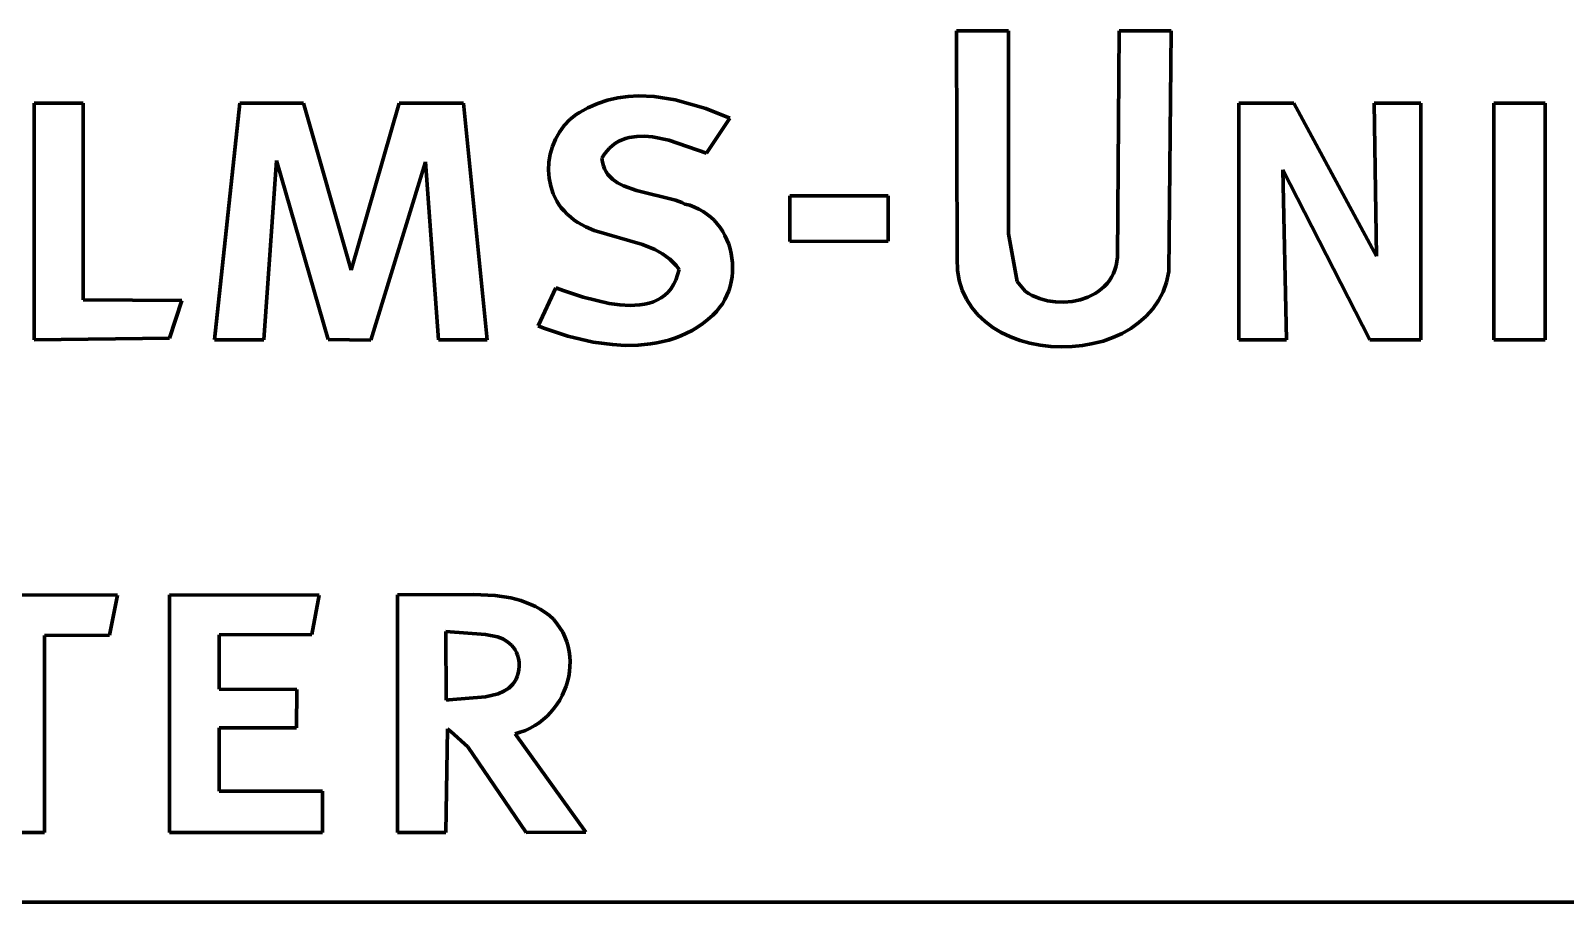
# Model space of a CAD drawing. Header units: millimetres. Extents: x 0 to 11.1, y 0 to 2.5.
# Drawn here: x 7.397 to 9.084, y 0 to 0.958 of the extents above; entities that cross this region are included whole.
import ezdxf

# ---------------------------------------------------------------- set-up
doc = ezdxf.new("R2010")
doc.units = ezdxf.units.MM
doc.layers.add('color#403f3bff', color=7, linetype='CONTINUOUS', lineweight=100)
doc.layers.add('color#ffffffff', color=7, linetype='CONTINUOUS', lineweight=100)

msp = doc.modelspace()

# ---------------------------------------------------------------- linework, layer by layer
at = {"layer": 'color#403f3bff'}
for p, q in [((8.4142, 0.9583), (8.4715, 0.9584)), ((8.415, 0.7075), (8.4142, 0.9583)), ((8.4715, 0.9584), (8.4716, 0.7349)), ((8.5912, 0.7094), (8.5932, 0.9584)), ((8.5932, 0.9584), (8.6504, 0.9583)), ((8.6504, 0.9583), (8.6477, 0.6935)), ((7.4003, 0.8787), (7.4544, 0.8788)), ((7.4003, 0.6186), (7.4003, 0.8787)), ((7.4544, 0.8788), (7.4544, 0.6623)), ((7.5987, 0.6185), (7.6263, 0.8788)), ((7.6263, 0.8788), (7.6966, 0.8787)), ((7.6966, 0.8787), (7.7487, 0.6952)), ((7.7487, 0.6952), (7.8015, 0.8788)), ((7.8015, 0.8788), (7.8724, 0.8789)), ((7.8724, 0.8789), (7.8984, 0.6185)), ((8.0092, 0.8737), (8.0199, 0.8784)), ((8.0199, 0.8784), (8.0308, 0.8821)), ((8.0308, 0.8821), (8.042, 0.8846)), ((8.042, 0.8846), (8.0533, 0.8862)), ((8.0533, 0.8862), (8.0647, 0.8868)), ((8.0647, 0.8868), (8.0819, 0.8861)), ((8.0819, 0.8861), (8.1049, 0.8825)), ((8.1049, 0.8825), (8.1386, 0.8729)), ((8.7247, 0.8789), (8.785, 0.8787)), ((8.7247, 0.6184), (8.7247, 0.8789)), ((8.785, 0.8787), (8.8761, 0.7105)), ((8.8733, 0.8787), (8.9249, 0.8789)), ((8.8761, 0.7105), (8.8733, 0.8787)), ((8.9249, 0.8789), (8.9248, 0.6185)), ((9.005, 0.6184), (9.005, 0.8788)), ((9.005, 0.8788), (9.0613, 0.8787)), ((9.0613, 0.8787), (9.0613, 0.6186)), ((7.9832, 0.8541), (7.9893, 0.8606)), ((7.9893, 0.8606), (7.9962, 0.8662)), ((7.9962, 0.8662), (8, 0.8686)), ((8, 0.8686), (8.0039, 0.8708)), ((8.0039, 0.8708), (8.0092, 0.8737)), ((8.1386, 0.8729), (8.1653, 0.8621)), ((8.1653, 0.8621), (8.1396, 0.8238)), ((7.9736, 0.8392), (7.978, 0.847)), ((7.978, 0.847), (7.9832, 0.8541)), ((7.9678, 0.8225), (7.9702, 0.831)), ((7.9702, 0.831), (7.9736, 0.8392)), ((8.0329, 0.8293), (8.0298, 0.826)), ((8.0361, 0.8322), (8.0329, 0.8293)), ((8.0395, 0.8347), (8.0361, 0.8322)), ((8.043, 0.8368), (8.0395, 0.8347)), ((8.0467, 0.8385), (8.043, 0.8368)), ((8.0506, 0.8399), (8.0467, 0.8385)), ((8.0545, 0.841), (8.0506, 0.8399)), ((8.0628, 0.8422), (8.0545, 0.841)), ((8.0713, 0.8424), (8.0628, 0.8422)), ((8.0801, 0.8417), (8.0713, 0.8424)), ((8.0979, 0.8381), (8.0801, 0.8417)), ((8.1396, 0.8238), (8.0979, 0.8381)), ((7.6666, 0.8157), (7.6529, 0.6185)), ((7.7234, 0.6187), (7.6666, 0.8157)), ((7.8306, 0.8144), (7.7705, 0.6183)), ((7.8447, 0.6186), (7.8306, 0.8144)), ((7.9659, 0.8049), (7.9663, 0.8137)), ((7.9663, 0.8137), (7.9678, 0.8225)), ((8.0269, 0.8223), (8.0243, 0.8181)), ((8.0243, 0.8181), (8.025, 0.8139)), ((8.025, 0.8139), (8.0261, 0.81)), ((8.0261, 0.81), (8.0275, 0.8065)), ((8.0298, 0.826), (8.0269, 0.8223)), ((7.9665, 0.7961), (7.9659, 0.8049)), ((7.9682, 0.7875), (7.9665, 0.7961)), ((8.0275, 0.8065), (8.0292, 0.8032)), ((8.0292, 0.8032), (8.0312, 0.8003)), ((8.0312, 0.8003), (8.0335, 0.7976)), ((8.0335, 0.7976), (8.036, 0.7952)), ((8.036, 0.7952), (8.0416, 0.7911)), ((8.8686, 0.6185), (8.7732, 0.8053)), ((8.7732, 0.8053), (8.7772, 0.6186)), ((7.971, 0.7791), (7.9682, 0.7875)), ((7.9749, 0.7711), (7.971, 0.7791)), ((8.0416, 0.7911), (8.0481, 0.7877)), ((8.0481, 0.7877), (8.0626, 0.7827)), ((8.0626, 0.7827), (8.1055, 0.7722)), ((8.2311, 0.7768), (8.3392, 0.7769)), ((8.2312, 0.7267), (8.2311, 0.7768)), ((8.3392, 0.7769), (8.3391, 0.7269)), ((7.9773, 0.7673), (7.9749, 0.7711)), ((7.9799, 0.7637), (7.9773, 0.7673)), ((7.9829, 0.7602), (7.9799, 0.7637)), ((7.9864, 0.7565), (7.9829, 0.7602)), ((8.1055, 0.7722), (8.1123, 0.7694)), ((8.1123, 0.7694), (8.1155, 0.7678)), ((8.1155, 0.7678), (8.121, 0.7664)), ((8.121, 0.7664), (8.1262, 0.7645)), ((8.1262, 0.7645), (8.1311, 0.7623)), ((8.1311, 0.7623), (8.1357, 0.7597)), ((8.1357, 0.7597), (8.14, 0.7568)), ((7.9902, 0.7532), (7.9864, 0.7565)), ((7.9941, 0.7501), (7.9902, 0.7532)), ((7.9982, 0.7474), (7.9941, 0.7501)), ((8.0068, 0.7427), (7.9982, 0.7474)), ((8.0159, 0.7388), (8.0068, 0.7427)), ((8.14, 0.7568), (8.1441, 0.7535)), ((8.1441, 0.7535), (8.1478, 0.7499)), ((8.1478, 0.7499), (8.1513, 0.7461)), ((8.1513, 0.7461), (8.1544, 0.742)), ((8.069, 0.7232), (8.0159, 0.7388)), ((8.1544, 0.742), (8.1573, 0.7377)), ((8.1573, 0.7377), (8.1598, 0.7332)), ((8.1598, 0.7332), (8.162, 0.7285)), ((8.162, 0.7285), (8.1639, 0.7236)), ((8.3391, 0.7269), (8.2312, 0.7267)), ((8.4716, 0.7349), (8.4809, 0.6828)), ((8.0826, 0.7177), (8.069, 0.7232)), ((8.0911, 0.7129), (8.0826, 0.7177)), ((8.0951, 0.7102), (8.0911, 0.7129)), ((8.099, 0.7071), (8.0951, 0.7102)), ((8.1639, 0.7236), (8.1654, 0.7187)), ((8.1654, 0.7187), (8.1666, 0.7136)), ((8.1666, 0.7136), (8.1675, 0.7084)), ((8.5907, 0.7045), (8.5912, 0.7094)), ((8.1026, 0.7038), (8.099, 0.7071)), ((8.106, 0.7001), (8.1026, 0.7038)), ((8.1093, 0.696), (8.106, 0.7001)), ((8.1077, 0.6898), (8.1093, 0.696)), ((8.1675, 0.7084), (8.168, 0.7032)), ((8.1681, 0.6928), (8.1676, 0.6876)), ((8.168, 0.7032), (8.1682, 0.698)), ((8.1682, 0.698), (8.1681, 0.6928)), ((8.4155, 0.6952), (8.415, 0.7075)), ((8.4174, 0.6837), (8.4155, 0.6952)), ((8.5868, 0.6913), (8.5885, 0.6955)), ((8.5885, 0.6955), (8.5898, 0.6999)), ((8.5898, 0.6999), (8.5907, 0.7045)), ((8.6477, 0.6935), (8.6452, 0.682)), ((7.9544, 0.6338), (7.9738, 0.6757)), ((7.9738, 0.6757), (7.983, 0.6723)), ((8.1005, 0.6748), (8.1033, 0.6792)), ((8.1033, 0.6792), (8.1057, 0.6842)), ((8.1057, 0.6842), (8.1077, 0.6898)), ((8.1655, 0.6773), (8.1639, 0.6724)), ((8.1667, 0.6824), (8.1655, 0.6773)), ((8.1676, 0.6876), (8.1667, 0.6824)), ((8.4207, 0.673), (8.4174, 0.6837)), ((8.4809, 0.6828), (8.4899, 0.6719)), ((8.5736, 0.6744), (8.5768, 0.6773)), ((8.5768, 0.6773), (8.5798, 0.6804)), ((8.5798, 0.6804), (8.5825, 0.6838)), ((8.5825, 0.6838), (8.5848, 0.6875)), ((8.5848, 0.6875), (8.5868, 0.6913)), ((8.6452, 0.682), (8.6414, 0.6713)), ((7.4544, 0.6623), (7.5627, 0.6616)), ((7.5627, 0.6616), (7.5491, 0.6202)), ((7.983, 0.6723), (8.0039, 0.6654)), ((8.0039, 0.6654), (8.0325, 0.6585)), ((8.0325, 0.6585), (8.0441, 0.657)), ((8.0713, 0.6577), (8.0763, 0.6588)), ((8.0763, 0.6588), (8.0811, 0.6604)), ((8.0811, 0.6604), (8.0855, 0.6623)), ((8.0855, 0.6623), (8.0898, 0.6647)), ((8.0898, 0.6647), (8.0937, 0.6676)), ((8.0937, 0.6676), (8.0972, 0.6709)), ((8.0972, 0.6709), (8.1005, 0.6748)), ((8.1569, 0.6582), (8.1539, 0.6539)), ((8.1596, 0.6628), (8.1569, 0.6582)), ((8.162, 0.6675), (8.1596, 0.6628)), ((8.1639, 0.6724), (8.162, 0.6675)), ((8.4253, 0.6632), (8.4207, 0.673)), ((8.4311, 0.6542), (8.4253, 0.6632)), ((8.4899, 0.6719), (8.4935, 0.6695)), ((8.4935, 0.6695), (8.4974, 0.6674)), ((8.4974, 0.6674), (8.5055, 0.6639)), ((8.5055, 0.6639), (8.5142, 0.6615)), ((8.5142, 0.6615), (8.5232, 0.6602)), ((8.5232, 0.6602), (8.5323, 0.6599)), ((8.5323, 0.6599), (8.5414, 0.6608)), ((8.5414, 0.6608), (8.5502, 0.6626)), ((8.5502, 0.6626), (8.5587, 0.6655)), ((8.5587, 0.6655), (8.5666, 0.6695)), ((8.5666, 0.6695), (8.5702, 0.6718)), ((8.5702, 0.6718), (8.5736, 0.6744)), ((8.6363, 0.6616), (8.6302, 0.6526)), ((8.6414, 0.6713), (8.6363, 0.6616)), ((8.0441, 0.657), (8.0554, 0.6563)), ((8.0554, 0.6563), (8.0608, 0.6565)), ((8.0608, 0.6565), (8.0662, 0.6569)), ((8.0662, 0.6569), (8.0713, 0.6577)), ((8.1465, 0.6458), (8.141, 0.641)), ((8.1504, 0.6497), (8.1465, 0.6458)), ((8.1539, 0.6539), (8.1504, 0.6497)), ((8.4379, 0.646), (8.4311, 0.6542)), ((8.4457, 0.6387), (8.4379, 0.646)), ((8.623, 0.6446), (8.6149, 0.6374)), ((8.6302, 0.6526), (8.623, 0.6446)), ((7.9607, 0.6313), (7.9544, 0.6338)), ((7.9872, 0.6226), (7.9607, 0.6313)), ((8.1174, 0.6257), (8.1111, 0.6229)), ((8.1236, 0.6289), (8.1174, 0.6257)), ((8.1296, 0.6325), (8.1236, 0.6289)), ((8.1354, 0.6366), (8.1296, 0.6325)), ((8.141, 0.641), (8.1354, 0.6366)), ((8.4543, 0.6322), (8.4457, 0.6387)), ((8.4636, 0.6266), (8.4543, 0.6322)), ((8.4736, 0.6218), (8.4636, 0.6266)), ((8.5964, 0.6256), (8.5861, 0.621)), ((8.606, 0.631), (8.5964, 0.6256)), ((8.6149, 0.6374), (8.606, 0.631)), ((7.5491, 0.6202), (7.4003, 0.6186)), ((7.6529, 0.6185), (7.5987, 0.6185)), ((7.7705, 0.6183), (7.7234, 0.6187)), ((7.8984, 0.6185), (7.8447, 0.6186)), ((8.0149, 0.6161), (7.9872, 0.6226)), ((8.0361, 0.6132), (8.0149, 0.6161)), ((8.0502, 0.6124), (8.0361, 0.6132)), ((8.0642, 0.6126), (8.0502, 0.6124)), ((8.078, 0.614), (8.0642, 0.6126)), ((8.0848, 0.6151), (8.078, 0.614)), ((8.0916, 0.6166), (8.0848, 0.6151)), ((8.0982, 0.6183), (8.0916, 0.6166)), ((8.1047, 0.6204), (8.0982, 0.6183)), ((8.1111, 0.6229), (8.1047, 0.6204)), ((8.4842, 0.6179), (8.4736, 0.6218)), ((8.4951, 0.6149), (8.4842, 0.6179)), ((8.5064, 0.6126), (8.4951, 0.6149)), ((8.518, 0.6113), (8.5064, 0.6126)), ((8.5296, 0.6107), (8.518, 0.6113)), ((8.5413, 0.6111), (8.5296, 0.6107)), ((8.5529, 0.6123), (8.5413, 0.6111)), ((8.5643, 0.6143), (8.5529, 0.6123)), ((8.5754, 0.6172), (8.5643, 0.6143)), ((8.5861, 0.621), (8.5754, 0.6172)), ((8.7772, 0.6186), (8.7247, 0.6184)), ((8.9248, 0.6185), (8.8686, 0.6185)), ((9.0613, 0.6186), (9.005, 0.6184)), ((7.2852, 0.338), (7.4921, 0.3379)), ((7.4921, 0.3379), (7.4831, 0.2936)), ((7.549, 0.338), (7.7137, 0.3379)), ((7.549, 0.0768), (7.549, 0.338)), ((7.7137, 0.3379), (7.7058, 0.2945)), ((7.7998, 0.338), (7.8832, 0.3386)), ((7.7998, 0.0769), (7.7998, 0.338)), ((7.8832, 0.3386), (7.907, 0.3374)), ((7.907, 0.3374), (7.9243, 0.3347)), ((7.9243, 0.3347), (7.9355, 0.3317)), ((7.9355, 0.3317), (7.9464, 0.3276)), ((7.9464, 0.3276), (7.9516, 0.3251)), ((7.9516, 0.3251), (7.9568, 0.3222)), ((7.9568, 0.3222), (7.9619, 0.3191)), ((7.9619, 0.3191), (7.9668, 0.3155)), ((7.9668, 0.3155), (7.9712, 0.3112)), ((7.9712, 0.3112), (7.975, 0.3066)), ((7.975, 0.3066), (7.9784, 0.3018)), ((7.4118, 0.2934), (7.4117, 0.0767)), ((7.4831, 0.2936), (7.4118, 0.2934)), ((7.7058, 0.2945), (7.6038, 0.2942)), ((7.6038, 0.2942), (7.6038, 0.2344)), ((7.8531, 0.2978), (7.8532, 0.2224)), ((7.8967, 0.2946), (7.8531, 0.2978)), ((7.9097, 0.2919), (7.8967, 0.2946)), ((7.9155, 0.2896), (7.9097, 0.2919)), ((7.9208, 0.2866), (7.9155, 0.2896)), ((7.9784, 0.3018), (7.9814, 0.2969)), ((7.9814, 0.2969), (7.9838, 0.2918)), ((7.9838, 0.2918), (7.9859, 0.2866)), ((7.9253, 0.2827), (7.9208, 0.2866)), ((7.9273, 0.2803), (7.9253, 0.2827)), ((7.929, 0.2777), (7.9273, 0.2803)), ((7.9305, 0.2748), (7.929, 0.2777)), ((7.9317, 0.2716), (7.9305, 0.2748)), ((7.9327, 0.2681), (7.9317, 0.2716)), ((7.9859, 0.2866), (7.9874, 0.2813)), ((7.9874, 0.2813), (7.9886, 0.2758)), ((7.9886, 0.2758), (7.9893, 0.2704)), ((7.9893, 0.2704), (7.9895, 0.2649)), ((7.9325, 0.2519), (7.9332, 0.2556)), ((7.9334, 0.2642), (7.9327, 0.2681)), ((7.9332, 0.2556), (7.9335, 0.2598)), ((7.9335, 0.2598), (7.9334, 0.2642)), ((7.9889, 0.2538), (7.988, 0.2484)), ((7.9894, 0.2593), (7.9889, 0.2538)), ((7.9895, 0.2649), (7.9894, 0.2593)), ((7.9221, 0.2355), (7.9245, 0.2375)), ((7.9245, 0.2375), (7.9267, 0.2398)), ((7.9267, 0.2398), (7.9286, 0.2424)), ((7.9286, 0.2424), (7.9302, 0.2453)), ((7.9302, 0.2453), (7.9315, 0.2484)), ((7.9315, 0.2484), (7.9325, 0.2519)), ((7.9851, 0.2376), (7.9831, 0.2324)), ((7.9868, 0.2429), (7.9851, 0.2376)), ((7.988, 0.2484), (7.9868, 0.2429)), ((7.6038, 0.2344), (7.689, 0.2341)), ((7.689, 0.2341), (7.6887, 0.1917)), ((7.8532, 0.2224), (7.8564, 0.2227)), ((7.8564, 0.2227), (7.8965, 0.226)), ((7.8965, 0.226), (7.9105, 0.2294)), ((7.9105, 0.2294), (7.9167, 0.232)), ((7.9167, 0.232), (7.9221, 0.2355)), ((7.9781, 0.2224), (7.9751, 0.2176)), ((7.9808, 0.2273), (7.9781, 0.2224)), ((7.9831, 0.2324), (7.9808, 0.2273)), ((7.9642, 0.2047), (7.96, 0.2009)), ((7.9681, 0.2088), (7.9642, 0.2047)), ((7.9718, 0.2131), (7.9681, 0.2088)), ((7.9751, 0.2176), (7.9718, 0.2131)), ((7.6887, 0.1917), (7.6037, 0.1917)), ((7.6037, 0.1917), (7.6039, 0.1223)), ((7.8546, 0.1909), (7.8528, 0.0769)), ((7.8586, 0.1878), (7.8546, 0.1909)), ((7.877, 0.171), (7.8586, 0.1878)), ((7.9348, 0.187), (7.9291, 0.1853)), ((7.9404, 0.189), (7.9348, 0.187)), ((7.9457, 0.1915), (7.9404, 0.189)), ((7.9507, 0.1943), (7.9457, 0.1915)), ((7.9555, 0.1974), (7.9507, 0.1943)), ((7.96, 0.2009), (7.9555, 0.1974)), ((7.9414, 0.0768), (7.877, 0.171)), ((7.9291, 0.1853), (8.0067, 0.077)), ((7.6039, 0.1223), (7.7173, 0.1224)), ((7.7173, 0.1224), (7.7173, 0.0769)), ((7.4117, 0.0767), (7.3571, 0.0769)), ((7.7173, 0.0769), (7.549, 0.0768)), ((7.8528, 0.0769), (7.7998, 0.0769)), ((8.0067, 0.077), (7.9414, 0.0768))]:
    msp.add_line(p, q, dxfattribs=at)
at = {"layer": 'color#ffffffff'}
for p, q in [((8.4715, 0.9584), (8.4142, 0.9583)), ((8.4142, 0.9583), (8.415, 0.7075)), ((8.4716, 0.7349), (8.4715, 0.9584)), ((8.5932, 0.9584), (8.5912, 0.7094)), ((8.6504, 0.9583), (8.5932, 0.9584)), ((8.6477, 0.6935), (8.6504, 0.9583)), ((7.4544, 0.8788), (7.4003, 0.8787)), ((7.4003, 0.8787), (7.4003, 0.6186)), ((7.4544, 0.6623), (7.4544, 0.8788)), ((7.6263, 0.8788), (7.5987, 0.6185)), ((7.6966, 0.8787), (7.6263, 0.8788)), ((7.7487, 0.6952), (7.6966, 0.8787)), ((7.8015, 0.8788), (7.7487, 0.6952)), ((7.8724, 0.8789), (7.8015, 0.8788)), ((7.8984, 0.6185), (7.8724, 0.8789)), ((8.0199, 0.8784), (8.0092, 0.8737)), ((8.0308, 0.8821), (8.0199, 0.8784)), ((8.042, 0.8846), (8.0308, 0.8821)), ((8.0533, 0.8862), (8.042, 0.8846)), ((8.0647, 0.8868), (8.0533, 0.8862)), ((8.0819, 0.8861), (8.0647, 0.8868)), ((8.1049, 0.8825), (8.0819, 0.8861)), ((8.1386, 0.8729), (8.1049, 0.8825)), ((8.7247, 0.8789), (8.7247, 0.6184)), ((8.785, 0.8787), (8.7247, 0.8789)), ((8.8761, 0.7105), (8.785, 0.8787)), ((8.9249, 0.8789), (8.8733, 0.8787)), ((8.8733, 0.8787), (8.8761, 0.7105)), ((8.9248, 0.6185), (8.9249, 0.8789)), ((9.0613, 0.8787), (9.005, 0.8788)), ((9.005, 0.8788), (9.005, 0.6184)), ((9.0613, 0.6186), (9.0613, 0.8787)), ((7.9893, 0.8606), (7.9832, 0.8541)), ((7.9962, 0.8662), (7.9893, 0.8606)), ((8, 0.8686), (7.9962, 0.8662)), ((8.0039, 0.8708), (8, 0.8686)), ((8.0092, 0.8737), (8.0039, 0.8708)), ((8.1653, 0.8621), (8.1386, 0.8729)), ((8.1396, 0.8238), (8.1653, 0.8621)), ((7.978, 0.847), (7.9736, 0.8392)), ((7.9832, 0.8541), (7.978, 0.847)), ((7.9702, 0.831), (7.9678, 0.8225)), ((7.9736, 0.8392), (7.9702, 0.831)), ((8.0298, 0.826), (8.0329, 0.8293)), ((8.0329, 0.8293), (8.0361, 0.8322)), ((8.0361, 0.8322), (8.0395, 0.8347)), ((8.0395, 0.8347), (8.043, 0.8368)), ((8.043, 0.8368), (8.0467, 0.8385)), ((8.0467, 0.8385), (8.0506, 0.8399)), ((8.0506, 0.8399), (8.0545, 0.841)), ((8.0545, 0.841), (8.0628, 0.8422)), ((8.0628, 0.8422), (8.0713, 0.8424)), ((8.0713, 0.8424), (8.0801, 0.8417)), ((8.0801, 0.8417), (8.0979, 0.8381)), ((8.0979, 0.8381), (8.1396, 0.8238)), ((7.6529, 0.6185), (7.6666, 0.8157)), ((7.6666, 0.8157), (7.7234, 0.6187)), ((7.7705, 0.6183), (7.8306, 0.8144)), ((7.8306, 0.8144), (7.8447, 0.6186)), ((7.9663, 0.8137), (7.9659, 0.8049)), ((7.9678, 0.8225), (7.9663, 0.8137)), ((8.0243, 0.8181), (8.0269, 0.8223)), ((8.025, 0.8139), (8.0243, 0.8181)), ((8.0261, 0.81), (8.025, 0.8139)), ((8.0275, 0.8065), (8.0261, 0.81)), ((8.0269, 0.8223), (8.0298, 0.826)), ((7.9659, 0.8049), (7.9665, 0.7961)), ((7.9665, 0.7961), (7.9682, 0.7875)), ((8.0292, 0.8032), (8.0275, 0.8065)), ((8.0312, 0.8003), (8.0292, 0.8032)), ((8.0335, 0.7976), (8.0312, 0.8003)), ((8.036, 0.7952), (8.0335, 0.7976)), ((8.0416, 0.7911), (8.036, 0.7952)), ((8.7772, 0.6186), (8.7732, 0.8053)), ((8.7732, 0.8053), (8.8686, 0.6185)), ((7.9682, 0.7875), (7.971, 0.7791)), ((7.971, 0.7791), (7.9749, 0.7711)), ((8.0481, 0.7877), (8.0416, 0.7911)), ((8.0626, 0.7827), (8.0481, 0.7877)), ((8.1055, 0.7722), (8.0626, 0.7827)), ((8.3392, 0.7769), (8.2311, 0.7768)), ((8.2311, 0.7768), (8.2312, 0.7267)), ((8.3391, 0.7269), (8.3392, 0.7769)), ((7.9749, 0.7711), (7.9773, 0.7673)), ((7.9773, 0.7673), (7.9799, 0.7637)), ((7.9799, 0.7637), (7.9829, 0.7602)), ((7.9829, 0.7602), (7.9864, 0.7565)), ((8.1123, 0.7694), (8.1055, 0.7722)), ((8.1155, 0.7678), (8.1123, 0.7694)), ((8.121, 0.7664), (8.1155, 0.7678)), ((8.1262, 0.7645), (8.121, 0.7664)), ((8.1311, 0.7623), (8.1262, 0.7645)), ((8.1357, 0.7597), (8.1311, 0.7623)), ((8.14, 0.7568), (8.1357, 0.7597)), ((7.9864, 0.7565), (7.9902, 0.7532)), ((7.9902, 0.7532), (7.9941, 0.7501)), ((7.9941, 0.7501), (7.9982, 0.7474)), ((7.9982, 0.7474), (8.0068, 0.7427)), ((8.0068, 0.7427), (8.0159, 0.7388)), ((8.1441, 0.7535), (8.14, 0.7568)), ((8.1478, 0.7499), (8.1441, 0.7535)), ((8.1513, 0.7461), (8.1478, 0.7499)), ((8.1544, 0.742), (8.1513, 0.7461)), ((8.0159, 0.7388), (8.069, 0.7232)), ((8.1573, 0.7377), (8.1544, 0.742)), ((8.1598, 0.7332), (8.1573, 0.7377)), ((8.162, 0.7285), (8.1598, 0.7332)), ((8.1639, 0.7236), (8.162, 0.7285)), ((8.2312, 0.7267), (8.3391, 0.7269)), ((8.4809, 0.6828), (8.4716, 0.7349)), ((8.069, 0.7232), (8.0826, 0.7177)), ((8.0826, 0.7177), (8.0911, 0.7129)), ((8.0911, 0.7129), (8.0951, 0.7102)), ((8.0951, 0.7102), (8.099, 0.7071)), ((8.1654, 0.7187), (8.1639, 0.7236)), ((8.1666, 0.7136), (8.1654, 0.7187)), ((8.1675, 0.7084), (8.1666, 0.7136)), ((8.5912, 0.7094), (8.5907, 0.7045)), ((8.099, 0.7071), (8.1026, 0.7038)), ((8.1026, 0.7038), (8.106, 0.7001)), ((8.106, 0.7001), (8.1093, 0.696)), ((8.1093, 0.696), (8.1077, 0.6898)), ((8.168, 0.7032), (8.1675, 0.7084)), ((8.1676, 0.6876), (8.1681, 0.6928)), ((8.1682, 0.698), (8.168, 0.7032)), ((8.1681, 0.6928), (8.1682, 0.698)), ((8.415, 0.7075), (8.4155, 0.6952)), ((8.4155, 0.6952), (8.4174, 0.6837)), ((8.5885, 0.6955), (8.5868, 0.6913)), ((8.5898, 0.6999), (8.5885, 0.6955)), ((8.5907, 0.7045), (8.5898, 0.6999)), ((8.6452, 0.682), (8.6477, 0.6935)), ((7.9738, 0.6757), (7.9544, 0.6338)), ((7.983, 0.6723), (7.9738, 0.6757)), ((8.1033, 0.6792), (8.1005, 0.6748)), ((8.1057, 0.6842), (8.1033, 0.6792)), ((8.1077, 0.6898), (8.1057, 0.6842)), ((8.1639, 0.6724), (8.1655, 0.6773)), ((8.1655, 0.6773), (8.1667, 0.6824)), ((8.1667, 0.6824), (8.1676, 0.6876)), ((8.4174, 0.6837), (8.4207, 0.673)), ((8.4899, 0.6719), (8.4809, 0.6828)), ((8.5768, 0.6773), (8.5736, 0.6744)), ((8.5798, 0.6804), (8.5768, 0.6773)), ((8.5825, 0.6838), (8.5798, 0.6804)), ((8.5848, 0.6875), (8.5825, 0.6838)), ((8.5868, 0.6913), (8.5848, 0.6875)), ((8.6414, 0.6713), (8.6452, 0.682)), ((7.5627, 0.6616), (7.4544, 0.6623)), ((7.5491, 0.6202), (7.5627, 0.6616)), ((8.0039, 0.6654), (7.983, 0.6723)), ((8.0325, 0.6585), (8.0039, 0.6654)), ((8.0441, 0.657), (8.0325, 0.6585)), ((8.0763, 0.6588), (8.0713, 0.6577)), ((8.0811, 0.6604), (8.0763, 0.6588)), ((8.0855, 0.6623), (8.0811, 0.6604)), ((8.0898, 0.6647), (8.0855, 0.6623)), ((8.0937, 0.6676), (8.0898, 0.6647)), ((8.0972, 0.6709), (8.0937, 0.6676)), ((8.1005, 0.6748), (8.0972, 0.6709)), ((8.1539, 0.6539), (8.1569, 0.6582)), ((8.1569, 0.6582), (8.1596, 0.6628)), ((8.1596, 0.6628), (8.162, 0.6675)), ((8.162, 0.6675), (8.1639, 0.6724)), ((8.4207, 0.673), (8.4253, 0.6632)), ((8.4253, 0.6632), (8.4311, 0.6542)), ((8.4935, 0.6695), (8.4899, 0.6719)), ((8.4974, 0.6674), (8.4935, 0.6695)), ((8.5055, 0.6639), (8.4974, 0.6674)), ((8.5142, 0.6615), (8.5055, 0.6639)), ((8.5232, 0.6602), (8.5142, 0.6615)), ((8.5323, 0.6599), (8.5232, 0.6602)), ((8.5414, 0.6608), (8.5323, 0.6599)), ((8.5502, 0.6626), (8.5414, 0.6608)), ((8.5587, 0.6655), (8.5502, 0.6626)), ((8.5666, 0.6695), (8.5587, 0.6655)), ((8.5702, 0.6718), (8.5666, 0.6695)), ((8.5736, 0.6744), (8.5702, 0.6718)), ((8.6302, 0.6526), (8.6363, 0.6616)), ((8.6363, 0.6616), (8.6414, 0.6713)), ((8.0554, 0.6563), (8.0441, 0.657)), ((8.0608, 0.6565), (8.0554, 0.6563)), ((8.0662, 0.6569), (8.0608, 0.6565)), ((8.0713, 0.6577), (8.0662, 0.6569)), ((8.141, 0.641), (8.1465, 0.6458)), ((8.1465, 0.6458), (8.1504, 0.6497)), ((8.1504, 0.6497), (8.1539, 0.6539)), ((8.4311, 0.6542), (8.4379, 0.646)), ((8.4379, 0.646), (8.4457, 0.6387)), ((8.6149, 0.6374), (8.623, 0.6446)), ((8.623, 0.6446), (8.6302, 0.6526)), ((7.9544, 0.6338), (7.9607, 0.6313)), ((7.9607, 0.6313), (7.9872, 0.6226)), ((8.1111, 0.6229), (8.1174, 0.6257)), ((8.1174, 0.6257), (8.1236, 0.6289)), ((8.1236, 0.6289), (8.1296, 0.6325)), ((8.1296, 0.6325), (8.1354, 0.6366)), ((8.1354, 0.6366), (8.141, 0.641)), ((8.4457, 0.6387), (8.4543, 0.6322)), ((8.4543, 0.6322), (8.4636, 0.6266)), ((8.4636, 0.6266), (8.4736, 0.6218)), ((8.5861, 0.621), (8.5964, 0.6256)), ((8.5964, 0.6256), (8.606, 0.631)), ((8.606, 0.631), (8.6149, 0.6374)), ((7.4003, 0.6186), (7.5491, 0.6202)), ((7.5987, 0.6185), (7.6529, 0.6185)), ((7.7234, 0.6187), (7.7705, 0.6183)), ((7.8447, 0.6186), (7.8984, 0.6185)), ((7.9872, 0.6226), (8.0149, 0.6161)), ((8.0149, 0.6161), (8.0361, 0.6132)), ((8.0361, 0.6132), (8.0502, 0.6124)), ((8.0502, 0.6124), (8.0642, 0.6126)), ((8.0642, 0.6126), (8.078, 0.614)), ((8.078, 0.614), (8.0848, 0.6151)), ((8.0848, 0.6151), (8.0916, 0.6166)), ((8.0916, 0.6166), (8.0982, 0.6183)), ((8.0982, 0.6183), (8.1047, 0.6204)), ((8.1047, 0.6204), (8.1111, 0.6229)), ((8.4736, 0.6218), (8.4842, 0.6179)), ((8.4842, 0.6179), (8.4951, 0.6149)), ((8.4951, 0.6149), (8.5064, 0.6126)), ((8.5064, 0.6126), (8.518, 0.6113)), ((8.518, 0.6113), (8.5296, 0.6107)), ((8.5296, 0.6107), (8.5413, 0.6111)), ((8.5413, 0.6111), (8.5529, 0.6123)), ((8.5529, 0.6123), (8.5643, 0.6143)), ((8.5643, 0.6143), (8.5754, 0.6172)), ((8.5754, 0.6172), (8.5861, 0.621)), ((8.7247, 0.6184), (8.7772, 0.6186)), ((8.8686, 0.6185), (8.9248, 0.6185)), ((9.005, 0.6184), (9.0613, 0.6186)), ((7.4921, 0.3379), (7.2852, 0.338)), ((7.4831, 0.2936), (7.4921, 0.3379)), ((7.549, 0.338), (7.549, 0.0768)), ((7.7137, 0.3379), (7.549, 0.338)), ((7.7058, 0.2945), (7.7137, 0.3379)), ((7.8832, 0.3386), (7.7998, 0.338)), ((7.7998, 0.338), (7.7998, 0.0769)), ((7.907, 0.3374), (7.8832, 0.3386)), ((7.9243, 0.3347), (7.907, 0.3374)), ((7.9355, 0.3317), (7.9243, 0.3347)), ((7.9464, 0.3276), (7.9355, 0.3317)), ((7.9516, 0.3251), (7.9464, 0.3276)), ((7.9568, 0.3222), (7.9516, 0.3251)), ((7.9619, 0.3191), (7.9568, 0.3222)), ((7.9668, 0.3155), (7.9619, 0.3191)), ((7.9712, 0.3112), (7.9668, 0.3155)), ((7.975, 0.3066), (7.9712, 0.3112)), ((7.9784, 0.3018), (7.975, 0.3066)), ((7.4117, 0.0767), (7.4118, 0.2934)), ((7.4118, 0.2934), (7.4831, 0.2936)), ((7.6038, 0.2942), (7.7058, 0.2945)), ((7.6038, 0.2344), (7.6038, 0.2942)), ((7.8531, 0.2978), (7.8967, 0.2946)), ((7.8532, 0.2224), (7.8531, 0.2978)), ((7.8967, 0.2946), (7.9097, 0.2919)), ((7.9097, 0.2919), (7.9155, 0.2896)), ((7.9155, 0.2896), (7.9208, 0.2866)), ((7.9814, 0.2969), (7.9784, 0.3018)), ((7.9838, 0.2918), (7.9814, 0.2969)), ((7.9859, 0.2866), (7.9838, 0.2918)), ((7.9208, 0.2866), (7.9253, 0.2827)), ((7.9253, 0.2827), (7.9273, 0.2803)), ((7.9273, 0.2803), (7.929, 0.2777)), ((7.929, 0.2777), (7.9305, 0.2748)), ((7.9305, 0.2748), (7.9317, 0.2716)), ((7.9317, 0.2716), (7.9327, 0.2681)), ((7.9874, 0.2813), (7.9859, 0.2866)), ((7.9886, 0.2758), (7.9874, 0.2813)), ((7.9893, 0.2704), (7.9886, 0.2758)), ((7.9895, 0.2649), (7.9893, 0.2704)), ((7.9332, 0.2556), (7.9325, 0.2519)), ((7.9327, 0.2681), (7.9334, 0.2642)), ((7.9335, 0.2598), (7.9332, 0.2556)), ((7.9334, 0.2642), (7.9335, 0.2598)), ((7.988, 0.2484), (7.9889, 0.2538)), ((7.9889, 0.2538), (7.9894, 0.2593)), ((7.9894, 0.2593), (7.9895, 0.2649)), ((7.9245, 0.2375), (7.9221, 0.2355)), ((7.9267, 0.2398), (7.9245, 0.2375)), ((7.9286, 0.2424), (7.9267, 0.2398)), ((7.9302, 0.2453), (7.9286, 0.2424)), ((7.9315, 0.2484), (7.9302, 0.2453)), ((7.9325, 0.2519), (7.9315, 0.2484)), ((7.9831, 0.2324), (7.9851, 0.2376)), ((7.9851, 0.2376), (7.9868, 0.2429)), ((7.9868, 0.2429), (7.988, 0.2484)), ((7.689, 0.2341), (7.6038, 0.2344)), ((7.6887, 0.1917), (7.689, 0.2341)), ((7.8564, 0.2227), (7.8532, 0.2224)), ((7.8965, 0.226), (7.8564, 0.2227)), ((7.9105, 0.2294), (7.8965, 0.226)), ((7.9167, 0.232), (7.9105, 0.2294)), ((7.9221, 0.2355), (7.9167, 0.232)), ((7.9751, 0.2176), (7.9781, 0.2224)), ((7.9781, 0.2224), (7.9808, 0.2273)), ((7.9808, 0.2273), (7.9831, 0.2324)), ((7.96, 0.2009), (7.9642, 0.2047)), ((7.9642, 0.2047), (7.9681, 0.2088)), ((7.9681, 0.2088), (7.9718, 0.2131)), ((7.9718, 0.2131), (7.9751, 0.2176)), ((7.6039, 0.1223), (7.6037, 0.1917)), ((7.6037, 0.1917), (7.6887, 0.1917)), ((7.8528, 0.0769), (7.8546, 0.1909)), ((7.8546, 0.1909), (7.8586, 0.1878)), ((7.8586, 0.1878), (7.877, 0.171)), ((7.9291, 0.1853), (7.9348, 0.187)), ((7.9348, 0.187), (7.9404, 0.189)), ((7.9404, 0.189), (7.9457, 0.1915)), ((7.9457, 0.1915), (7.9507, 0.1943)), ((7.9507, 0.1943), (7.9555, 0.1974)), ((7.9555, 0.1974), (7.96, 0.2009)), ((7.877, 0.171), (7.9414, 0.0768)), ((8.0067, 0.077), (7.9291, 0.1853)), ((7.7173, 0.1224), (7.6039, 0.1223)), ((7.7173, 0.0769), (7.7173, 0.1224)), ((7.3571, 0.0769), (7.4117, 0.0767)), ((7.549, 0.0768), (7.7173, 0.0769)), ((7.7998, 0.0769), (7.8528, 0.0769)), ((7.9414, 0.0768), (8.0067, 0.077)), ((11.0833, 0), (0, 0))]:
    msp.add_line(p, q, dxfattribs=at)

doc.saveas('drawing.dxf')
